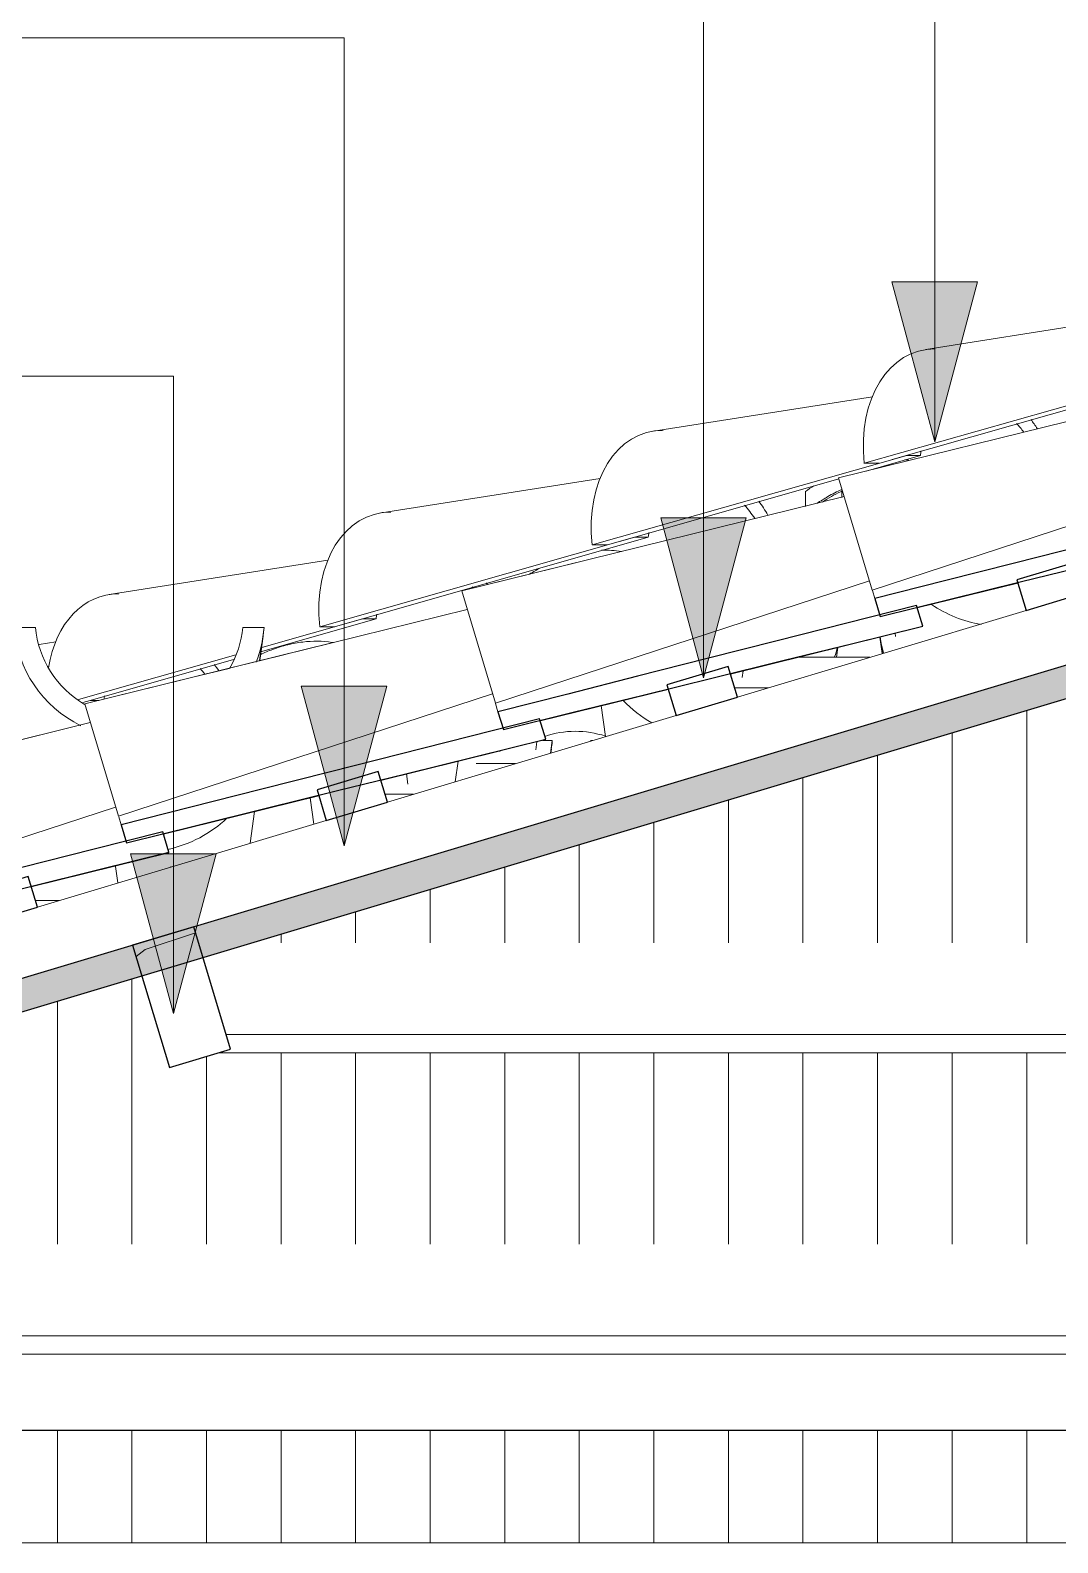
# Model space of a CAD drawing. Header units: millimetres. Extents: x -23755 to 62003, y -3000 to 6760.
# Drawn here: x 2923 to 3887, y 2575 to 3994 of the extents above; entities that cross this region are included whole.
import ezdxf

# ---------------------------------------------------------------- set-up
doc = ezdxf.new("R2010")
doc.units = ezdxf.units.MM
for name, color, linetype, lineweight in [('A-GENM', 13, 'Continuous', 9), ('A-GLAZ-CURT', 52, 'Continuous', 9), ('A-GLAZ-CWMG', 51, 'Continuous', 9), ('A-ROOF', 132, 'Continuous', 9), ('A-ROOF-PATT', 132, 'Continuous', 9), ('G-ANNO-TEXT', 231, 'Continuous', 9), ('S-BEAM', 12, 'Continuous', 25)]:
    doc.layers.add(name, color=color, linetype=linetype, lineweight=lineweight)
pattern_1 = [(216.87, (-525.83, 2369.08), (761.9991, 508.00136), [127, -1143]), (206.565, (-373.43, 2292.88), (-254.0006, -253.9997), [283.981, -283.981]), (198.435, (-373.43, 2165.88), (-507.99976, -254.0006), [160.644, -642.575])]

# ---------------------------------------------------------------- blocks, each defined once
blk = doc.blocks.new('Viga de Madeira - Terça-4147622-B')
at = {"layer": 'S-BEAM'}
blk.add_line((-7244.6, 2680), (-11044.6, 2680), dxfattribs=at)
blk = doc.blocks.new('Rectangular Mullion - Ripa-3919998-B')
at = {"layer": 'A-GLAZ-CWMG', "lineweight": 25}
for p, q in [((-10177.3, 3200.2), (-10234.8, 3182.9)), ((-10168.7, 3171.4), (-10177.3, 3200.2)), ((-10234.8, 3182.9), (-10226.2, 3154.2)), ((-10226.2, 3154.2), (-10168.7, 3171.4))]:
    blk.add_line(p, q, dxfattribs=at)
blk = doc.blocks.new('Rectangular Mullion - Ripa-3919999-B')
at = {"layer": 'A-GLAZ-CWMG'}
h = blk.add_hatch(dxfattribs=at)
h.set_pattern_fill('FP_16', color=256, style=0, pattern_type=2)
h.set_pattern_definition(pattern_1)
h.paths.add_polyline_path([(-9897.6, 3252.8), (-9840.2, 3270.3), (-9848.8, 3298.8), (-9906.2, 3281.5), (-9902.9, 3270.3)])
at = {"layer": 'A-GLAZ-CWMG', "lineweight": 25}
for p, q in [((-9848.8, 3298.8), (-9906.2, 3281.5)), ((-9840.1, 3270), (-9848.8, 3298.8)), ((-9906.2, 3281.5), (-9897.6, 3252.8)), ((-9897.6, 3252.8), (-9840.1, 3270))]:
    blk.add_line(p, q, dxfattribs=at)
blk = doc.blocks.new('Rectangular Mullion - Ripa-3920000-B')
at = {"layer": 'A-GLAZ-CWMG', "lineweight": 25}
for p, q in [((-9520.2, 3397.3), (-9577.7, 3380.1)), ((-9511.6, 3368.6), (-9520.2, 3397.3)), ((-9577.7, 3380.1), (-9569, 3351.4)), ((-9569, 3351.4), (-9511.6, 3368.6))]:
    blk.add_line(p, q, dxfattribs=at)
blk = doc.blocks.new('Rectangular Mullion - Ripa-3920001-B')
at = {"layer": 'A-GLAZ-CWMG'}
h = blk.add_hatch(dxfattribs=at)
h.set_pattern_fill('FP_16', color=256, style=0, pattern_type=2)
h.set_pattern_definition(pattern_1)
h.paths.add_polyline_path([(-9240.5, 3449.9), (-9183, 3467.2), (-9191.6, 3495.9), (-9249.1, 3478.7), (-9246.2, 3469.1)])
at = {"layer": 'A-GLAZ-CWMG', "lineweight": 25}
for p, q in [((-9191.6, 3495.9), (-9249.1, 3478.7)), ((-9183, 3467.2), (-9191.6, 3495.9)), ((-9249.1, 3478.7), (-9240.5, 3449.9)), ((-9240.5, 3449.9), (-9183, 3467.2))]:
    blk.add_line(p, q, dxfattribs=at)
blk = doc.blocks.new('Rectangular Mullion - Ripa-3920864-B')
at = {"layer": 'A-GLAZ-CWMG'}
blk.add_line((-10148.2, 3177.6), (-10170.6, 3177.6), dxfattribs=at)
blk = doc.blocks.new('Rectangular Mullion - Ripa-3920865-B')
at = {"layer": 'A-GLAZ-CWMG'}
for p, q in [((-9756.8, 3306.1), (-9719.7, 3306.1)), ((-9815.5, 3277.4), (-9842.4, 3277.4))]:
    blk.add_line(p, q, dxfattribs=at)
blk = doc.blocks.new('Rectangular Mullion - Ripa-3576556-B')
at = {"layer": 'A-GLAZ-CWMG'}
for p, q in [((-9454.8, 3405.9), (-9387.1, 3405.9)), ((-9482.8, 3377.2), (-9514.2, 3377.2))]:
    blk.add_line(p, q, dxfattribs=at)
blk = doc.blocks.new('Rectangular Mullion - Caibro-3576768-B')
at = {"layer": 'A-GLAZ-CWMG'}
for p, q in [((-9511.6, 3368.6), (-9240.5, 3449.9)), ((-9840.1, 3270), (-9569, 3351.4)), ((-10168.7, 3171.4), (-9897.6, 3252.8))]:
    blk.add_line(p, q, dxfattribs=at)
blk = doc.blocks.new('Rectangular Mullion - Terça-3920164-B')
at = {"layer": 'A-GLAZ-CWMG'}
h = blk.add_hatch(dxfattribs=at)
h.set_pattern_fill('FP_16', color=256, style=0, pattern_type=2)
h.set_pattern_definition(pattern_1)
h.paths.add_polyline_path([(-10044.8, 3020.7), (-9987.5, 3038.5), (-10021.9, 3152.9), (-10079.3, 3135.6), (-10050.2, 3038.5)])
at = {"layer": 'A-GLAZ-CWMG', "lineweight": 25}
for p, q in [((-10021.9, 3152.9), (-10079.3, 3135.6)), ((-9987.4, 3037.9), (-10021.9, 3152.9)), ((-10079.3, 3135.6), (-10044.8, 3020.7)), ((-10044.8, 3020.7), (-9987.4, 3037.9))]:
    blk.add_line(p, q, dxfattribs=at)
blk = doc.blocks.new('Rectangular Mullion - Terça-4037484-B')
at = {"layer": 'A-GLAZ-CWMG'}
for p, q in [((-7244.6, 2768.8), (-10909.4, 2768.8)), ((-10941.9, 2751.6), (-7244.6, 2751.6))]:
    blk.add_line(p, q, dxfattribs=at)
blk = doc.blocks.new('Rectangular Mullion - Terça-3920937-B')
at = {"layer": 'A-GLAZ-CWMG'}
for p, q in [((-7244.6, 3051.7), (-9991.5, 3051.7)), ((-9998.9, 3034.5), (-7244.6, 3034.5))]:
    blk.add_line(p, q, dxfattribs=at)
blk = doc.blocks.new('COLONIAL BASE - COLONIAL BASE-V212-B')
at = {"layer": 'A-GLAZ-CURT'}
blk.add_line((-9649.3, 3327.8), (-9647.4, 3327.8), dxfattribs=at)
blk.add_ellipse((-9663.5, 3254.7), major_axis=(85.3, 0), ratio=0.957826, start_param=1.236235, end_param=1.914502, dxfattribs=at)
blk = doc.blocks.new('COLONIAL BASE - COLONIAL BASE-V213-B')
at = {"layer": 'A-GLAZ-CURT'}
for p, q in [((-9694.5, 3327.8), (-9685.3, 3327.8)), ((-9685.3, 3327.8), (-9687, 3316)), ((-9686.2, 3319.6), (-9686.7, 3316.1)), ((-9911.9, 3268.8), (-9912.6, 3274)), ((-9909.2, 3249.3), (-9912.6, 3274)), ((-10043.5, 3209), (-10043.4, 3209.6))]:
    blk.add_line(p, q, dxfattribs=at)
blk.add_ellipse((-9802.6, 3335), major_axis=(117.5, 0), ratio=0.957826, start_param=6.112212, end_param=6.219312, dxfattribs=at)
blk = doc.blocks.new('COLONIAL BASE - COLONIAL BASE-V214-B')
at = {"layer": 'A-GLAZ-CURT'}
for p, q in [((-9417.3, 3415.2), (-9418.6, 3405.9)), ((-9417.1, 3415.3), (-9418.4, 3405.9)), ((-9635.4, 3331.4), (-9639.3, 3360.6)), ((-9776.5, 3289.1), (-9773.8, 3308.4))]:
    blk.add_line(p, q, dxfattribs=at)
for start_param, end_param in [(5.968158, 6.04763), (3.882662, 4.178842)]:
    blk.add_ellipse((-9532, 3441.2), major_axis=(117.5, 0), ratio=0.957826, start_param=start_param, end_param=end_param, dxfattribs=at)
blk = doc.blocks.new('COLONIAL BASE - COLONIAL BASE-V215-B')
at = {"layer": 'A-GLAZ-CURT'}
for p, q in [((-9375.5, 3409.4), (-9377.7, 3424.9)), ((-9375.4, 3409.5), (-9377.5, 3425))]:
    blk.add_line(p, q, dxfattribs=at)
blk.add_ellipse((-9261.4, 3441.2), major_axis=(117.5, 0), ratio=0.957826, start_param=3.286418, end_param=3.424177, dxfattribs=at)
blk = doc.blocks.new('COLONIAL BASE - COLONIAL BASE-V227-B')
at = {"layer": 'A-GLAZ-CURT'}
for p, q in [((-10119.1, 3344.6), (-10478, 3255.9)), ((-10045.1, 3222.5), (-10174.4, 3190.6)), ((-10232.8, 3176.1), (-10404.1, 3133.8))]:
    blk.add_line(p, q, dxfattribs=at)
blk = doc.blocks.new('COLONIAL BASE - COLONIAL BASE-V228-B')
at = {"layer": 'A-GLAZ-CURT'}
for p, q in [((-9765.1, 3450.8), (-9892.1, 3419.4)), ((-9892.1, 3419.4), (-10124.2, 3362.1)), ((-9691.3, 3328.6), (-9846.3, 3290.4)), ((-9904.6, 3276), (-10050.4, 3240))]:
    blk.add_line(p, q, dxfattribs=at)
blk = doc.blocks.new('COLONIAL BASE - COLONIAL BASE-V229-B')
at = {"layer": 'A-GLAZ-CURT'}
for p, q in [((-9411.2, 3556.9), (-9770.3, 3468.2)), ((-9337.5, 3434.8), (-9518.1, 3390.2)), ((-9576.6, 3375.7), (-9696.5, 3346.1))]:
    blk.add_line(p, q, dxfattribs=at)
blk = doc.blocks.new('COLONIAL BASE - COLONIAL BASE-V230-B')
at = {"layer": 'A-GLAZ-CURT'}
for p, q in [((-9057.4, 3663.1), (-9416.5, 3574.4)), ((-8983.6, 3540.9), (-9189.9, 3490)), ((-9248.2, 3475.6), (-9342.7, 3452.3))]:
    blk.add_line(p, q, dxfattribs=at)
blk = doc.blocks.new('COLONIAL BASE - COLONIAL BASE-V243-B')
at = {"layer": 'A-GLAZ-CURT'}
for p, q in [((-10119.1, 3344.6), (-10478, 3255.9)), ((-10478, 3255.9), (-10446.4, 3150.6)), ((-10095.5, 3265.3), (-10446.4, 3150.6)), ((-10045.1, 3222.5), (-10174.4, 3190.6)), ((-10232.8, 3176.1), (-10404.1, 3133.8))]:
    blk.add_line(p, q, dxfattribs=at)
blk = doc.blocks.new('COLONIAL BASE - COLONIAL BASE-V244-B')
at = {"layer": 'A-GLAZ-CURT', "lineweight": 25}
for p, q in [((-10045.3, 3222.9), (-10051, 3242.1)), ((-10444, 3142.5), (-10438.9, 3125.7))]:
    blk.add_line(p, q, dxfattribs=at)
at = {"layer": 'A-GLAZ-CURT'}
blk.add_line((-10446.2, 3149.8), (-10444, 3142.5), dxfattribs=at)
at = {"layer": 'A-GLAZ-CURT', "lineweight": 25, "flags": 128}
for points in [[(-10051, 3242.1), (-10116.5, 3225.5), (-10182, 3208.9), (-10247.5, 3192.3), (-10313, 3175.7), (-10378.5, 3159.1), (-10444, 3142.5)], [(-10438.9, 3125.7), (-10373.3, 3141.9), (-10307.7, 3158.1), (-10242.1, 3174.3), (-10176.5, 3190.5), (-10110.9, 3206.7), (-10045.3, 3222.9)]]:
    blk.add_lwpolyline(points, dxfattribs=at)
blk = doc.blocks.new('COLONIAL BASE - COLONIAL BASE-V245-B')
at = {"layer": 'A-GLAZ-CURT'}
for p, q in [((-9765.1, 3450.8), (-9892.1, 3419.4)), ((-9892.1, 3419.4), (-10124.2, 3362.1)), ((-9741.3, 3371.6), (-10092.6, 3256.7)), ((-10124.2, 3362.1), (-10092.6, 3256.7)), ((-9691.3, 3328.6), (-9846.3, 3290.4)), ((-9904.6, 3276), (-10050.4, 3240))]:
    blk.add_line(p, q, dxfattribs=at)
blk = doc.blocks.new('COLONIAL BASE - COLONIAL BASE-V238-B')
at = {"layer": 'A-GLAZ-CURT', "lineweight": 25}
for p, q in [((-11460.6, 2798.2), (-11466.4, 2817.5)), ((-11859.4, 2717.9), (-11854.3, 2701.1))]:
    blk.add_line(p, q, dxfattribs=at)
at = {"layer": 'A-GLAZ-CURT'}
blk.add_line((-11861.6, 2725.5), (-11859.4, 2717.9), dxfattribs=at)
at = {"layer": 'A-GLAZ-CURT', "lineweight": 25, "flags": 128}
for points in [[(-11466.4, 2817.5), (-11531.9, 2800.9), (-11597.4, 2784.3), (-11662.9, 2767.7), (-11728.4, 2751.1), (-11793.9, 2734.5), (-11859.4, 2717.9)], [(-11854.3, 2701.1), (-11788.7, 2717.3), (-11723.1, 2733.5), (-11657.5, 2749.7), (-11591.9, 2765.8), (-11526.3, 2782), (-11460.6, 2798.2)]]:
    blk.add_lwpolyline(points, dxfattribs=at)
blk = doc.blocks.new('COLONIAL BASE - COLONIAL BASE-V246-B')
at = {"layer": 'A-GLAZ-CURT'}
for p, q in [((-9411.2, 3556.9), (-9770.3, 3468.2)), ((-9770.3, 3468.2), (-9738.7, 3362.9)), ((-9387.5, 3477.8), (-9738.7, 3362.9)), ((-9337.5, 3434.8), (-9518.1, 3390.2)), ((-9576.6, 3375.7), (-9696.5, 3346.1))]:
    blk.add_line(p, q, dxfattribs=at)
blk = doc.blocks.new('COLONIAL BASE - COLONIAL BASE-V247-B')
at = {"layer": 'A-GLAZ-CURT'}
for p, q in [((-9057.4, 3663.1), (-9416.5, 3574.4)), ((-9034.2, 3583.8), (-9384.9, 3469)), ((-9416.5, 3574.4), (-9384.9, 3469)), ((-8983.6, 3540.9), (-9189.9, 3490)), ((-9248.2, 3475.6), (-9342.7, 3452.3))]:
    blk.add_line(p, q, dxfattribs=at)
blk = doc.blocks.new('Colonial cumeeira - hip-4041825-B')
at = {"layer": 'A-GENM', "color": 55}
for p, q in [((-9334.7, 3694.9), (-9129.2, 3727.1)), ((-9392.5, 3588), (-9096.9, 3672)), ((-9366.3, 3591.4), (-9084.1, 3672)), ((-9590.3, 3618.2), (-9384.8, 3650.4)), ((-9648, 3511.3), (-9352.4, 3595.3)), ((-9390.7, 3580.7), (-9339.7, 3595.3)), ((-9352.4, 3595.3), (-9339.7, 3595.3)), ((-9378.3, 3588), (-9392.5, 3588)), ((-9845.8, 3541.5), (-9640.3, 3573.7)), ((-9620.9, 3515), (-9416.2, 3573.5)), ((-9903.6, 3434.6), (-9608, 3518.7)), ((-9875.5, 3438.6), (-9595.2, 3518.7)), ((-9633.9, 3511.3), (-9648, 3511.3)), ((-9608, 3518.7), (-9595.2, 3518.7)), ((-10101.4, 3464.9), (-9895.9, 3497.1)), ((-9959.1, 3411.1), (-9850.8, 3442)), ((-9958, 3415.2), (-9863.5, 3442)), ((-9863.5, 3442), (-9850.8, 3442)), ((-9889.4, 3434.6), (-9903.6, 3434.6)), ((-10167, 3418), (-10151.4, 3420.4)), ((-10130.1, 3366.2), (-9982.4, 3408.2)), ((-10119.1, 3365.4), (-9984.6, 3403.8)), ((-10126, 3363.4), (-10119.1, 3365.3)), ((-10125.9, 3363.4), (-10119.1, 3365.3)), ((-10119.1, 3365.3), (-10111, 3365.3))]:
    blk.add_line(p, q, dxfattribs=at)
for centre, major_axis, start_param, end_param in [((-9308.5, 3580.6), (-33.8, 112.5), 6.078575, 7.585498), ((-9280.6, 3566), (-23.8, 79.5), 5.193537, 5.329398), ((-9280.6, 3566), (-28.7, 95.8), 5.0994, 5.209346), ((-9564, 3504), (-33.8, 112.5), 6.078575, 7.585498), ((-9280.6, 3566), (-23.8, 79.5), 0.938757, 0.996269), ((-9536.1, 3489.3), (-28.7, 95.8), 5.045093, 5.209346), ((-9819.6, 3427.3), (-33.8, 112.5), 6.078575, 7.585498), ((-9536.1, 3489.3), (-23.8, 79.5), 5.126289, 5.329398), ((-9536.1, 3489.3), (-23.8, 79.5), 0.938757, 0.996269), ((-10075.1, 3350.6), (-33.8, 112.5), 6.078575, 7.24167), ((-9791.7, 3412.7), (-23.8, 79.5), 5.316919, 5.329398), ((-9791.7, 3412.7), (-28.7, 95.8), 5.193993, 5.209346), ((-9791.7, 3412.7), (-23.8, 79.5), 0.938757, 0.996269), ((-10047.2, 3336), (-23.8, 79.5), 5.235546, 5.327581), ((-10047.2, 3336), (-28.7, 95.8), 5.1314, 5.209346), ((-10047.2, 3336), (-23.8, 79.5), 0.938757, 0.978484)]:
    blk.add_ellipse(centre, major_axis=major_axis, ratio=0.691714, start_param=start_param, end_param=end_param, dxfattribs=at)

msp = doc.modelspace()

# ---------------------------------------------------------------- hatches: boundary and pattern name
at = {"layer": 'A-ROOF-PATT'}
msp.add_hatch(color=256, dxfattribs=at).paths.add_polyline_path([(1253.372, 2574.717), (1253.374, 2574.717), (5853.372, 3954.716), (5853.372, 3986.037), (1253.372, 2606.037)])
h = msp.add_hatch(dxfattribs=at)
h.set_pattern_fill('FP_17', color=256, style=0, pattern_type=2)
h.set_pattern_definition([(90, (13097.99, 1481.49), (-70, 4e-15), [])])
h.paths.add_polyline_path([(1253.372, 2574.716), (1853.372, 2574.717), (1853.372, 2754.716), (1253.374, 2574.717)])
h.paths.add_polyline_path([(2381.12, 2574.717), (5853.372, 2574.717), (5853.372, 2680), (2053.372, 2680), (2053.372, 2574.717), (2203.992, 2574.717)])
h.paths.add_polyline_path([(2071.147, 2793.716), (2118.434, 2793.716), (2107.282, 2830.889), (2053.372, 2814.716), (2053.372, 2793.716)])
h.paths.add_polyline_path([(5853.372, 2855.027), (5853.372, 3034.478), (3099.119, 3034.478), (3053.143, 3020.685), (3027.282, 3106.889), (2187.739, 2855.027), (5835.104, 2855.027)])
h.paths.add_polyline_path([(3178.193, 3137.923), (5853.372, 3137.923), (5853.372, 3317.374), (4029.578, 3317.374), (4030.613, 3313.926), (3973.143, 3296.685), (3947.282, 3382.889), (3130.727, 3137.923), (3133.911, 3137.923)])
h.paths.add_polyline_path([(4024.866, 3333.082), (4024.866, 3406.164), (4004.751, 3400.13), (4024.406, 3334.615)])
h.paths.add_polyline_path([(5657.977, 3420.819), (5853.372, 3420.819), (5853.372, 3600.27), (4967.853, 3600.27), (4967.853, 3689.061), (4924.751, 3676.13), (4950.613, 3589.926), (4893.143, 3572.685), (4867.282, 3658.889), (4073.715, 3420.819), (5613.695, 3420.819)])
h.paths.add_polyline_path([(5746.54, 3703.716), (5853.372, 3703.716), (5853.372, 3860.754), (5813.143, 3848.685), (5787.282, 3934.889), (5016.703, 3703.716), (5702.259, 3703.716)])
h.paths.add_polyline_path([(5853.372, 3923.395), (5853.372, 3954.716), (5844.751, 3952.13)])
at = {"layer": 'G-ANNO-TEXT'}
for points in [[(3771.749, 3608.235), (3811.941, 3758.235), (3731.556, 3758.235)], [(3554.623, 3386.694), (3594.815, 3536.694), (3514.43, 3536.694)], [(3217.192, 3228.915), (3257.385, 3378.915), (3177, 3378.915)], [(3057.005, 3071.488), (3097.197, 3221.488), (3016.812, 3221.488)]]:
    msp.add_hatch(color=7, dxfattribs=at).paths.add_polyline_path(points)

# ---------------------------------------------------------------- linework, layer by layer
at = {"layer": 'A-GLAZ-CURT'}
for p, q in [((4040.605, 3663.071), (3681.517, 3574.391)), ((3977.901, 3647.586), (3681.517, 3574.391)), ((3327.671, 3468.238), (3686.759, 3556.918)), ((3686.759, 3556.918), (3327.671, 3468.238)), ((3650.373, 3547.504), (3650.373, 3561.461)), ((3684.447, 3563.457), (3684.447, 3555.744)), ((3327.671, 3468.238), (3436.814, 3495.192)), ((3849.813, 3475.607), (3755.295, 3452.265)), ((3849.813, 3475.607), (3755.295, 3452.265)), ((3332.913, 3450.764), (3205.87, 3419.389)), ((2907.537, 3433.998), (2927.586, 3433.998)), ((3122.008, 3433.998), (3142.057, 3433.998)), ((3142.057, 3433.998), (3137.837, 3402.827)), ((3141.19, 3425.766), (3137.972, 3402.827)), ((3760.537, 3434.791), (3579.937, 3390.191)), ((3734.858, 3425.262), (3734.433, 3428.399)), ((3205.869, 3419.389), (2973.825, 3362.084)), ((3137.803, 3402.58), (3161.957, 3408.545)), ((3075.311, 3387.147), (3109.206, 3395.517)), ((3634.471, 3403.658), (3579.937, 3390.191)), ((3590.895, 3387.021), (3591.77, 3393.259)), ((3521.377, 3375.729), (3401.449, 3346.111)), ((3521.377, 3375.729), (3401.449, 3346.111)), ((2930.879, 3332.71), (2619.978, 3255.93)), ((3398.094, 3326.532), (3397.089, 3319.108)), ((3362.79, 3317.796), (3251.74, 3290.371)), ((3275.84, 3296.548), (3277.195, 3286.892)), ((3193.419, 3275.968), (3047.602, 3239.958)), ((3133.037, 3261.225), (3128.994, 3231.366)), ((3085.872, 3249.409), (3047.602, 3239.958)), ((3052.845, 3222.484), (2923.572, 3190.559)), ((3002.553, 3209.637), (3004.734, 3194.088))]:
    msp.add_line(p, q, dxfattribs=at)
for centre, major_axis, start_param, end_param in [((3836.562, 3547.336), (117.5, 0), 4.09686149, 4.53166235), ((3024.797, 3441.182), (117.5, 0), 3.20546586, 4.22730638), ((3024.797, 3441.182), (97.5, 0), 3.21859179, 4.15975805), ((3024.797, 3441.182), (97.5, 0), 5.76856808, 6.20618617), ((3024.797, 3441.182), (117.5, 0), 5.92208459, 6.2193121), ((3024.797, 3335.028), (117.5, 0), 4.94500399, 5.49021871)]:
    msp.add_ellipse(centre, major_axis=major_axis, ratio=0.95782629, start_param=start_param, end_param=end_param, dxfattribs=at)
for points in [[(3743.558, 3591.316), (3744.798, 3591.196), (3746.033, 3591.053), (3747.264, 3590.885)], [(3650.373, 3561.461), (3652.968, 3563.394), (3655.577, 3565.234), (3658.202, 3566.981)], [(3458.719, 3506.32), (3465.159, 3506.548), (3471.522, 3506.185), (3477.74, 3505.181)], [(3391.398, 3483.895), (3394.829, 3486.089), (3398.288, 3488.121), (3401.768, 3489.992)], [(3359.986, 3317.136), (3361.454, 3317.463), (3362.916, 3317.816), (3364.37, 3318.195)]]:
    msp.add_open_spline(points, degree=3, dxfattribs=at)
for points, knots in [([(3661.132, 3550.248), (3664.515, 3552.602), (3672.226, 3557.498), (3680.05, 3561.506), (3684.447, 3563.457)], [-0.224764229, -0.224764229, -0.224764229, -0.224764229, -0.125, 0, 0, 0, 0]), ([(3685.206, 3562.201), (3679.575, 3559.627), (3673.221, 3556.161), (3667.014, 3552.058), (3666.276, 3551.559)], [-0.209737782, -0.209737782, -0.209737782, -0.209737782, -0.111111111, -0.097741433, -0.097741433, -0.097741433, -0.097741433]), ([(3138.534, 3408.326), (3142.362, 3410.152), (3150.925, 3413.781), (3164.274, 3417.914), (3183.168, 3421.401), (3197.371, 3421.264), (3206.614, 3419.715), (3206.887, 3419.667)], [-0.569230234, -0.569230234, -0.569230234, -0.569230234, -0.526315789, -0.473684211, -0.421052632, -0.315789474, -0.312574589, -0.312574589, -0.312574589, -0.312574589])]:
    msp.add_open_spline(points, degree=3, knots=knots, dxfattribs=at)
at = {"layer": 'A-ROOF', "lineweight": 25}
for p, q in [((5853.372, 3986.037), (1253.372, 2606.037)), ((1253.372, 2574.716), (5853.372, 3954.716))]:
    msp.add_line(p, q, dxfattribs=at)
at = {"layer": 'A-ROOF'}
msp.add_line((2053.372, 2574.716), (5853.372, 2574.716), dxfattribs=at)
at = {"layer": 'G-ANNO-TEXT', "color": 7}
for p, q in [((3771.749, 3608.235), (3771.749, 4693.633)), ((3554.623, 3386.694), (3554.623, 4325.178)), ((3217.192, 3987.426), (2714.29, 3987.426)), ((3217.192, 3228.915), (3217.192, 3987.426)), ((3811.941, 3758.235), (3731.556, 3758.235)), ((3731.556, 3758.235), (3771.749, 3608.235)), ((3771.749, 3608.235), (3811.941, 3758.235)), ((3057.005, 3669.71), (2737.29, 3669.71)), ((3057.005, 3071.488), (3057.005, 3669.71)), ((3594.815, 3536.694), (3514.43, 3536.694)), ((3514.43, 3536.694), (3554.623, 3386.694)), ((3554.623, 3386.694), (3594.815, 3536.694)), ((3257.385, 3378.915), (3177, 3378.915)), ((3177, 3378.915), (3217.192, 3228.915)), ((3217.192, 3228.915), (3257.385, 3378.915)), ((3097.197, 3221.488), (3016.812, 3221.488)), ((3016.812, 3221.488), (3057.005, 3071.488)), ((3057.005, 3071.488), (3097.197, 3221.488))]:
    msp.add_line(p, q, dxfattribs=at)

# ---------------------------------------------------------------- block references
at = {"layer": 'A-GENM', "color": 7}
msp.add_blockref('Colonial cumeeira - hip-4041825-B', (13097.992, 0), dxfattribs=at)
at = {"layer": 'A-GLAZ-CURT'}
for name, p in [('COLONIAL BASE - COLONIAL BASE-V230-B', (13097.992, 0)), ('COLONIAL BASE - COLONIAL BASE-V230-B', (13097.992, 0)), ('COLONIAL BASE - COLONIAL BASE-V230-B', (13097.992, 0)), ('COLONIAL BASE - COLONIAL BASE-V230-B', (13097.992, 0)), ('COLONIAL BASE - COLONIAL BASE-V230-B', (13097.992, 0)), ('COLONIAL BASE - COLONIAL BASE-V230-B', (13097.992, 0)), ('COLONIAL BASE - COLONIAL BASE-V230-B', (13097.992, 0)), ('COLONIAL BASE - COLONIAL BASE-V230-B', (13097.992, 0)), ('COLONIAL BASE - COLONIAL BASE-V230-B', (13097.992, 0)), ('COLONIAL BASE - COLONIAL BASE-V230-B', (13097.992, 0)), ('COLONIAL BASE - COLONIAL BASE-V230-B', (13097.992, 0)), ('COLONIAL BASE - COLONIAL BASE-V230-B', (13097.992, 0)), ('COLONIAL BASE - COLONIAL BASE-V230-B', (13097.992, 0)), ('COLONIAL BASE - COLONIAL BASE-V230-B', (13097.992, 0)), ('COLONIAL BASE - COLONIAL BASE-V230-B', (13097.992, 0)), ('COLONIAL BASE - COLONIAL BASE-V230-B', (13097.992, 0)), ('COLONIAL BASE - COLONIAL BASE-V230-B', (13097.992, 0)), ('COLONIAL BASE - COLONIAL BASE-V230-B', (13097.992, 0)), ('COLONIAL BASE - COLONIAL BASE-V230-B', (13097.992, 0)), ('COLONIAL BASE - COLONIAL BASE-V230-B', (13097.992, 0)), ('COLONIAL BASE - COLONIAL BASE-V230-B', (13097.992, 0)), ('COLONIAL BASE - COLONIAL BASE-V230-B', (13097.992, 0)), ('COLONIAL BASE - COLONIAL BASE-V230-B', (13097.992, 0)), ('COLONIAL BASE - COLONIAL BASE-V230-B', (13097.992, 0)), ('COLONIAL BASE - COLONIAL BASE-V230-B', (13097.992, 0)), ('COLONIAL BASE - COLONIAL BASE-V230-B', (13097.992, 0)), ('COLONIAL BASE - COLONIAL BASE-V230-B', (13097.992, 0)), ('COLONIAL BASE - COLONIAL BASE-V230-B', (13097.992, 0)), ('COLONIAL BASE - COLONIAL BASE-V230-B', (13097.992, 0)), ('COLONIAL BASE - COLONIAL BASE-V230-B', (13097.992, 0)), ('COLONIAL BASE - COLONIAL BASE-V230-B', (13097.992, 0)), ('COLONIAL BASE - COLONIAL BASE-V230-B', (13097.992, 0)), ('COLONIAL BASE - COLONIAL BASE-V247-B', (13097.992, 0)), ('COLONIAL BASE - COLONIAL BASE-V229-B', (13097.992, 0)), ('COLONIAL BASE - COLONIAL BASE-V229-B', (13097.992, 0)), ('COLONIAL BASE - COLONIAL BASE-V229-B', (13097.992, 0)), ('COLONIAL BASE - COLONIAL BASE-V229-B', (13097.992, 0)), ('COLONIAL BASE - COLONIAL BASE-V229-B', (13097.992, 0)), ('COLONIAL BASE - COLONIAL BASE-V229-B', (13097.992, 0)), ('COLONIAL BASE - COLONIAL BASE-V229-B', (13097.992, 0)), ('COLONIAL BASE - COLONIAL BASE-V229-B', (13097.992, 0)), ('COLONIAL BASE - COLONIAL BASE-V229-B', (13097.992, 0)), ('COLONIAL BASE - COLONIAL BASE-V229-B', (13097.992, 0)), ('COLONIAL BASE - COLONIAL BASE-V229-B', (13097.992, 0)), ('COLONIAL BASE - COLONIAL BASE-V229-B', (13097.992, 0)), ('COLONIAL BASE - COLONIAL BASE-V229-B', (13097.992, 0)), ('COLONIAL BASE - COLONIAL BASE-V229-B', (13097.992, 0)), ('COLONIAL BASE - COLONIAL BASE-V229-B', (13097.992, 0)), ('COLONIAL BASE - COLONIAL BASE-V229-B', (13097.992, 0)), ('COLONIAL BASE - COLONIAL BASE-V229-B', (13097.992, 0)), ('COLONIAL BASE - COLONIAL BASE-V229-B', (13097.992, 0)), ('COLONIAL BASE - COLONIAL BASE-V229-B', (13097.992, 0)), ('COLONIAL BASE - COLONIAL BASE-V229-B', (13097.992, 0)), ('COLONIAL BASE - COLONIAL BASE-V229-B', (13097.992, 0)), ('COLONIAL BASE - COLONIAL BASE-V229-B', (13097.992, 0)), ('COLONIAL BASE - COLONIAL BASE-V229-B', (13097.992, 0)), ('COLONIAL BASE - COLONIAL BASE-V229-B', (13097.992, 0)), ('COLONIAL BASE - COLONIAL BASE-V229-B', (13097.992, 0)), ('COLONIAL BASE - COLONIAL BASE-V229-B', (13097.992, 0)), ('COLONIAL BASE - COLONIAL BASE-V229-B', (13097.992, 0)), ('COLONIAL BASE - COLONIAL BASE-V229-B', (13097.992, 0)), ('COLONIAL BASE - COLONIAL BASE-V229-B', (13097.992, 0)), ('COLONIAL BASE - COLONIAL BASE-V229-B', (13097.992, 0)), ('COLONIAL BASE - COLONIAL BASE-V229-B', (13097.992, 0)), ('COLONIAL BASE - COLONIAL BASE-V229-B', (13097.992, 0)), ('COLONIAL BASE - COLONIAL BASE-V229-B', (13097.992, 0)), ('COLONIAL BASE - COLONIAL BASE-V246-B', (13097.992, 0)), ('COLONIAL BASE - COLONIAL BASE-V238-B', (15574.915, 743.077)), ('COLONIAL BASE - COLONIAL BASE-V228-B', (13097.992, 0)), ('COLONIAL BASE - COLONIAL BASE-V228-B', (13097.992, 0)), ('COLONIAL BASE - COLONIAL BASE-V228-B', (13097.992, 0)), ('COLONIAL BASE - COLONIAL BASE-V228-B', (13097.992, 0)), ('COLONIAL BASE - COLONIAL BASE-V228-B', (13097.992, 0)), ('COLONIAL BASE - COLONIAL BASE-V228-B', (13097.992, 0)), ('COLONIAL BASE - COLONIAL BASE-V228-B', (13097.992, 0)), ('COLONIAL BASE - COLONIAL BASE-V228-B', (13097.992, 0)), ('COLONIAL BASE - COLONIAL BASE-V228-B', (13097.992, 0)), ('COLONIAL BASE - COLONIAL BASE-V228-B', (13097.992, 0)), ('COLONIAL BASE - COLONIAL BASE-V228-B', (13097.992, 0)), ('COLONIAL BASE - COLONIAL BASE-V228-B', (13097.992, 0)), ('COLONIAL BASE - COLONIAL BASE-V228-B', (13097.992, 0)), ('COLONIAL BASE - COLONIAL BASE-V228-B', (13097.992, 0)), ('COLONIAL BASE - COLONIAL BASE-V228-B', (13097.992, 0)), ('COLONIAL BASE - COLONIAL BASE-V228-B', (13097.992, 0)), ('COLONIAL BASE - COLONIAL BASE-V228-B', (13097.992, 0)), ('COLONIAL BASE - COLONIAL BASE-V228-B', (13097.992, 0)), ('COLONIAL BASE - COLONIAL BASE-V228-B', (13097.992, 0)), ('COLONIAL BASE - COLONIAL BASE-V228-B', (13097.992, 0)), ('COLONIAL BASE - COLONIAL BASE-V228-B', (13097.992, 0)), ('COLONIAL BASE - COLONIAL BASE-V228-B', (13097.992, 0)), ('COLONIAL BASE - COLONIAL BASE-V228-B', (13097.992, 0)), ('COLONIAL BASE - COLONIAL BASE-V228-B', (13097.992, 0)), ('COLONIAL BASE - COLONIAL BASE-V228-B', (13097.992, 0)), ('COLONIAL BASE - COLONIAL BASE-V228-B', (13097.992, 0)), ('COLONIAL BASE - COLONIAL BASE-V228-B', (13097.992, 0)), ('COLONIAL BASE - COLONIAL BASE-V228-B', (13097.992, 0)), ('COLONIAL BASE - COLONIAL BASE-V228-B', (13097.992, 0)), ('COLONIAL BASE - COLONIAL BASE-V228-B', (13097.992, 0)), ('COLONIAL BASE - COLONIAL BASE-V228-B', (13097.992, 0)), ('COLONIAL BASE - COLONIAL BASE-V228-B', (13097.992, 0)), ('COLONIAL BASE - COLONIAL BASE-V228-B', (13097.992, 0)), ('COLONIAL BASE - COLONIAL BASE-V228-B', (13097.992, 0)), ('COLONIAL BASE - COLONIAL BASE-V228-B', (13097.992, 0)), ('COLONIAL BASE - COLONIAL BASE-V245-B', (13097.992, 0)), ('COLONIAL BASE - COLONIAL BASE-V238-B', (15221.069, 636.923)), ('COLONIAL BASE - COLONIAL BASE-V215-B', (13097.992, 0)), ('COLONIAL BASE - COLONIAL BASE-V214-B', (13097.992, 0)), ('COLONIAL BASE - COLONIAL BASE-V227-B', (13097.992, 0)), ('COLONIAL BASE - COLONIAL BASE-V227-B', (13097.992, 0)), ('COLONIAL BASE - COLONIAL BASE-V227-B', (13097.992, 0)), ('COLONIAL BASE - COLONIAL BASE-V227-B', (13097.992, 0)), ('COLONIAL BASE - COLONIAL BASE-V227-B', (13097.992, 0)), ('COLONIAL BASE - COLONIAL BASE-V227-B', (13097.992, 0)), ('COLONIAL BASE - COLONIAL BASE-V227-B', (13097.992, 0)), ('COLONIAL BASE - COLONIAL BASE-V227-B', (13097.992, 0)), ('COLONIAL BASE - COLONIAL BASE-V227-B', (13097.992, 0)), ('COLONIAL BASE - COLONIAL BASE-V227-B', (13097.992, 0)), ('COLONIAL BASE - COLONIAL BASE-V227-B', (13097.992, 0)), ('COLONIAL BASE - COLONIAL BASE-V227-B', (13097.992, 0)), ('COLONIAL BASE - COLONIAL BASE-V227-B', (13097.992, 0)), ('COLONIAL BASE - COLONIAL BASE-V227-B', (13097.992, 0)), ('COLONIAL BASE - COLONIAL BASE-V227-B', (13097.992, 0)), ('COLONIAL BASE - COLONIAL BASE-V227-B', (13097.992, 0)), ('COLONIAL BASE - COLONIAL BASE-V227-B', (13097.992, 0)), ('COLONIAL BASE - COLONIAL BASE-V227-B', (13097.992, 0)), ('COLONIAL BASE - COLONIAL BASE-V227-B', (13097.992, 0)), ('COLONIAL BASE - COLONIAL BASE-V227-B', (13097.992, 0)), ('COLONIAL BASE - COLONIAL BASE-V227-B', (13097.992, 0)), ('COLONIAL BASE - COLONIAL BASE-V227-B', (13097.992, 0)), ('COLONIAL BASE - COLONIAL BASE-V227-B', (13097.992, 0)), ('COLONIAL BASE - COLONIAL BASE-V227-B', (13097.992, 0)), ('COLONIAL BASE - COLONIAL BASE-V227-B', (13097.992, 0)), ('COLONIAL BASE - COLONIAL BASE-V227-B', (13097.992, 0)), ('COLONIAL BASE - COLONIAL BASE-V227-B', (13097.992, 0)), ('COLONIAL BASE - COLONIAL BASE-V227-B', (13097.992, 0)), ('COLONIAL BASE - COLONIAL BASE-V227-B', (13097.992, 0)), ('COLONIAL BASE - COLONIAL BASE-V227-B', (13097.992, 0)), ('COLONIAL BASE - COLONIAL BASE-V227-B', (13097.992, 0)), ('COLONIAL BASE - COLONIAL BASE-V227-B', (13097.992, 0)), ('COLONIAL BASE - COLONIAL BASE-V227-B', (13097.992, 0)), ('COLONIAL BASE - COLONIAL BASE-V227-B', (13097.992, 0)), ('COLONIAL BASE - COLONIAL BASE-V227-B', (13097.992, 0)), ('COLONIAL BASE - COLONIAL BASE-V227-B', (13097.992, 0)), ('COLONIAL BASE - COLONIAL BASE-V243-B', (13097.992, 0)), ('COLONIAL BASE - COLONIAL BASE-V238-B', (14867.223, 530.769)), ('COLONIAL BASE - COLONIAL BASE-V212-B', (13097.992, 0)), ('COLONIAL BASE - COLONIAL BASE-V213-B', (13097.992, 0)), ('COLONIAL BASE - COLONIAL BASE-V244-B', (13097.992, 0))]:
    msp.add_blockref(name, p, dxfattribs=at)
at = {"layer": 'A-GLAZ-CWMG'}
for name in ['Rectangular Mullion - Caibro-3576768-B', 'Rectangular Mullion - Ripa-3920001-B', 'Rectangular Mullion - Ripa-3920000-B', 'Rectangular Mullion - Ripa-3576556-B', 'Rectangular Mullion - Ripa-3919999-B', 'Rectangular Mullion - Ripa-3920865-B', 'Rectangular Mullion - Ripa-3919998-B', 'Rectangular Mullion - Ripa-3920864-B', 'Rectangular Mullion - Terça-3920164-B', 'Rectangular Mullion - Terça-3920937-B', 'Rectangular Mullion - Terça-4037484-B']:
    msp.add_blockref(name, (13097.992, 0), dxfattribs=at)
at = {"layer": 'S-BEAM'}
msp.add_blockref('Viga de Madeira - Terça-4147622-B', (13097.992, 0), dxfattribs=at)

doc.saveas('drawing.dxf')
